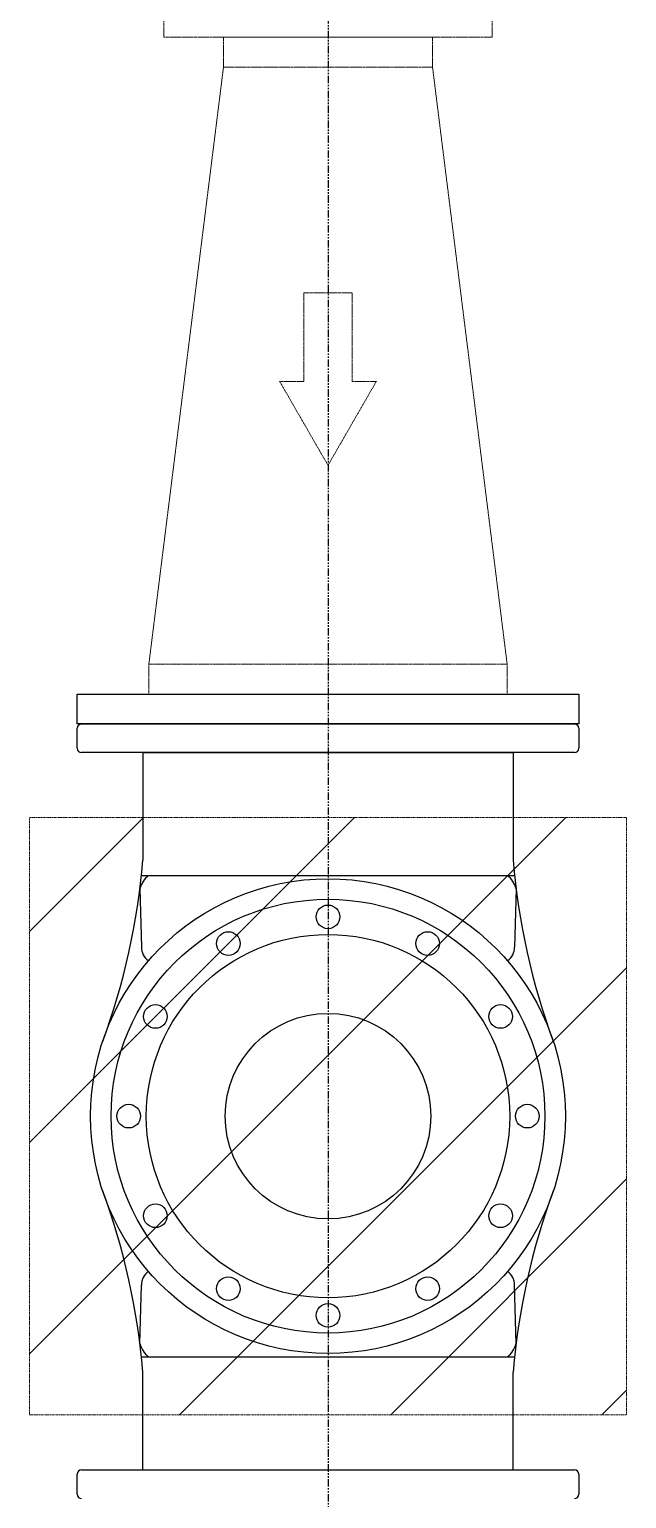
# Model space of a CAD drawing. Header units: inches. Extents: x 86328 to 235202, y 68629 to 184293.
# Drawn here: x 156751 to 157751, y 128245 to 130705 of the extents above; entities that cross this region are included whole.
import ezdxf

# ---------------------------------------------------------------- set-up
doc = ezdxf.new("R2010")
doc.units = ezdxf.units.IN
doc.header["$MEASUREMENT"] = 0
doc.linetypes.add('HIDDEN', pattern=[0.375, 0.25, -0.125])
doc.linetypes.add('PHANTOM2', pattern=[1.25, 0.625, -0.125, 0.125, -0.125, 0.125, -0.125])
doc.layers.add('DIM', color=251, linetype='Continuous', lineweight=0)
for name, color, linetype in [('ID_LEGEND', 3, 'Continuous'), ('PIPE', 3, 'Continuous'), ('text', 3, 'Continuous')]:
    doc.layers.add(name, color=color, linetype=linetype)

msp = doc.modelspace()

# ---------------------------------------------------------------- linework, layer by layer
at = {"color": 8, "linetype": 'PHANTOM2', "ltscale": 20}
msp.add_line((157251.3, 146177.1), (157251.3, 122881.3), dxfattribs=at)
at = {"color": 8, "lineweight": -3, "ltscale": 5}
for p, q in [((156831.3, 129500.9), (156831.3, 129534.4)), ((156838.5, 129541.7), (157664.1, 129541.7)), ((157671.3, 129534.4), (157671.3, 129500.9)), ((157664.1, 129493.7), (156838.5, 129493.7)), ((156831.3, 128251.8), (156831.3, 128285.3)), ((156838.5, 128292.6), (157664.1, 128292.6)), ((157671.3, 128285.3), (157671.3, 128251.8))]:
    msp.add_line(p, q, dxfattribs=at)
for centre, start, end in [((156838.5, 129534.4), 90, 180), ((157664.1, 129534.4), 0, 90), ((156838.5, 129500.9), 180, 270), ((157664.1, 129500.9), 270, 0), ((156838.5, 128285.3), 90, 180), ((157664.1, 128285.3), 0, 90), ((156838.5, 128251.8), 180, 270), ((157664.1, 128251.8), 270, 0)]:
    msp.add_arc(centre, 7.24, start, end, dxfattribs=at)
at = {"layer": 'DIM', "color": 8, "linetype": 'HIDDEN', "ltscale": 5}
for p, q in [((156976.3, 130741.7), (156976.3, 130691.7)), ((157526.3, 130691.7), (157526.3, 130741.7)), ((156976.3, 130691.7), (157526.3, 130691.7)), ((157076.3, 130641.7), (157076.3, 130691.7)), ((157076.3, 130691.7), (157426.3, 130691.7)), ((157426.3, 130691.7), (157426.3, 130641.7)), ((156951.3, 129641.7), (157076.3, 130641.7)), ((157426.3, 130641.7), (157076.3, 130641.7)), ((157551.3, 129641.7), (157426.3, 130641.7)), ((157291.8, 130263.8), (157210.8, 130263.8)), ((157210.8, 130263.8), (157210.8, 130115.4)), ((157291.8, 130115.4), (157291.8, 130263.8)), ((157210.8, 130115.4), (157170.3, 130115.4)), ((157170.3, 130115.4), (157251.3, 129974.8)), ((157251.3, 129974.8), (157332.3, 130115.4)), ((157332.3, 130115.4), (157291.8, 130115.4)), ((156951.3, 129591.7), (156951.3, 129641.7)), ((157551.3, 129641.7), (156951.3, 129641.7)), ((157551.3, 129591.7), (157551.3, 129641.7)), ((157671.3, 129591.7), (156831.3, 129591.7)), ((156831.3, 129591.7), (156831.3, 129541.7)), ((157551.3, 129591.7), (156951.3, 129591.7)), ((157671.3, 129541.7), (157671.3, 129591.7)), ((156831.3, 129541.7), (157671.3, 129541.7))]:
    msp.add_line(p, q, dxfattribs=at)
at = {"layer": 'DIM', "color": 8, "linetype": 'HIDDEN', "ltscale": 7}
for p, q in [((157751.3, 129385), (156751.3, 129385)), ((156751.3, 129385), (156751.3, 128385)), ((157751.3, 128385), (157751.3, 129385)), ((156751.3, 128385), (157751.3, 128385))]:
    msp.add_line(p, q, dxfattribs=at)
at = {"layer": 'DIM', "color": 8, "linetype": 'Continuous'}
for p, q in [((156751.3, 129194.2), (156942.2, 129385)), ((156751.3, 128840.6), (157295.7, 129385)), ((156751.3, 128487.1), (157649.3, 129385)), ((157002.8, 128385), (157751.3, 129133.5)), ((157356.4, 128385), (157751.3, 128779.9)), ((157709.9, 128385), (157751.3, 128426.4))]:
    msp.add_line(p, q, dxfattribs=at)
at = {"layer": 'ID_LEGEND', "color": 8}
msp.add_circle((157251.3, 128885), 172.1, dxfattribs=at)
at = {"layer": 'PIPE', "color": 8}
for p, q in [((156941.2, 129493.7), (156941.2, 129313.8)), ((156941.2, 129493.7), (157561.4, 129493.7)), ((157561.4, 129493.7), (157561.4, 129313.8)), ((156938.8, 129288.2), (157563.8, 129288.2)), ((156936.3, 129265.7), (156938.8, 129168.1)), ((157566.3, 129265.7), (157563.8, 129168.1)), ((156936.3, 128504.4), (156938.8, 128602)), ((157566.3, 128504.4), (157563.8, 128602)), ((156938.8, 128481.9), (157563.8, 128481.9)), ((156941.2, 128292.6), (156941.2, 128456.3)), ((157561.4, 128292.6), (157561.4, 128456.3)), ((156941.2, 128292.6), (157561.4, 128292.6))]:
    msp.add_line(p, q, dxfattribs=at)
for centre, radius in [((157251.3, 128885), 397.5), ((157251.3, 128885), 363.2), ((157251.3, 129218.7), 19.8), ((157251.3, 128885), 304.2), ((157084.5, 129174), 19.8), ((157418.1, 129174), 19.8), ((156962.3, 129051.9), 19.8), ((157540.3, 129051.9), 19.8), ((156917.6, 128885), 19.8), ((157585, 128885), 19.8), ((156962.3, 128718.2), 19.8), ((157540.3, 128718.2), 19.8), ((157084.5, 128596.1), 19.8), ((157418.1, 128596.1), 19.8), ((157251.3, 128551.4), 19.8)]:
    msp.add_circle(centre, radius, dxfattribs=at)
for centre, radius, start, end in [((155800.3, 129407), 1144.7, 339.6588, 355.3314), ((158702.3, 129407), 1144.7, 184.6686, 200.3412), ((156977.3, 129254.9), 42.5, 128.4992, 165.2516), ((157525.3, 129254.9), 42.5, 14.7484, 51.5008), ((156965.3, 129167.6), 26.5, 178.8653, 237.0344), ((157537.3, 129167.6), 26.5, 302.9656, 1.1347), ((155800.3, 128363.1), 1144.7, 4.6686, 20.3412), ((158702.3, 128363.1), 1144.7, 159.6588, 175.3314), ((156965.3, 128602.5), 26.5, 122.9656, 181.1347), ((157537.3, 128602.5), 26.5, 358.8653, 57.0344), ((156977.3, 128515.2), 42.5, 194.7484, 231.5008), ((157525.3, 128515.2), 42.5, 308.4992, 345.2516)]:
    msp.add_arc(centre, radius, start, end, dxfattribs=at)
at = {"layer": 'text', "color": 8}
for p, q in [((156831.3, 129591.7), (157671.3, 129591.7)), ((156831.3, 129541.7), (156831.3, 129591.7)), ((157671.3, 129591.7), (157671.3, 129541.7)), ((157671.3, 129541.7), (156831.3, 129541.7))]:
    msp.add_line(p, q, dxfattribs=at)

doc.saveas('drawing.dxf')
